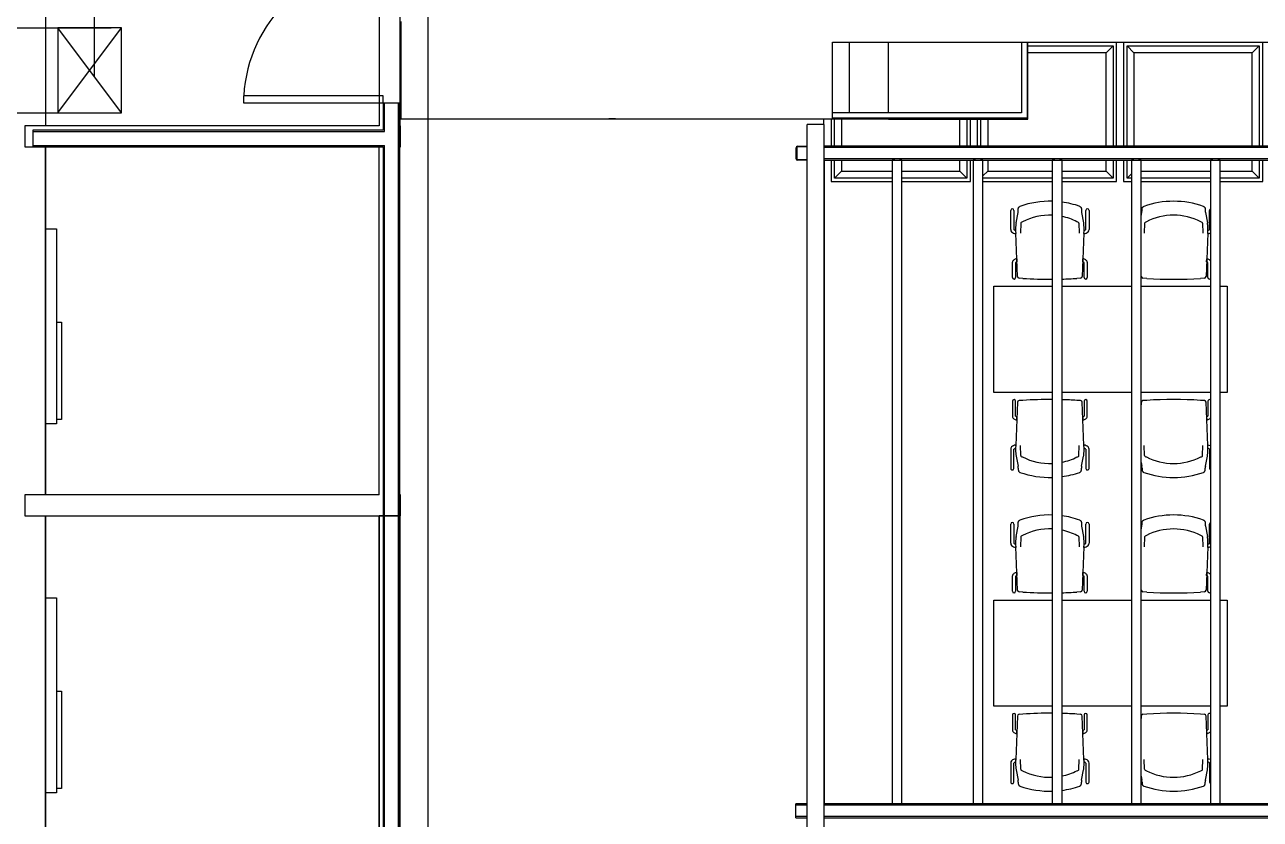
# Model space of a CAD drawing. Header units: inches. Extents: x -3 to 209, y -384 to 20.
# Drawn here: x 159.54 to 168.42, y -259.62 to -253.91 of the extents above; entities that cross this region are included whole.
import ezdxf

# ---------------------------------------------------------------- set-up
doc = ezdxf.new("R2010")
doc.units = ezdxf.units.IN
doc.header["$MEASUREMENT"] = 0
for name, color, linetype, lineweight in [('A-DETL', 253, 'Continuous', 9), ('A-DOOR', 251, 'Continuous', 9), ('A-FLOR', 253, 'Continuous', 9), ('A-FLOR-HRAL', 253, 'Continuous', 9), ('I-FURN', 253, 'Continuous', 9), ('I-FURN-PNLS', 253, 'Continuous', 9), ('L-SITE', 253, 'Continuous', 9), ('S-BEAM', 253, 'Continuous', 13), ('S-COLS', 6, 'Continuous', 13), ('S-GRID', 253, 'Continuous', 9), ('S-STRS', 253, 'Continuous', 9)]:
    doc.layers.add(name, color=color, linetype=linetype, lineweight=lineweight)
for name, color, linetype in [('A-WALL', 253, 'Continuous'), ('NFF-FURN', 253, 'Continuous'), ('PROYECTADOS', 253, 'Continuous')]:
    doc.layers.add(name, color=color, linetype=linetype)

# ---------------------------------------------------------------- blocks, each defined once
blk = doc.blocks.new('ds')
at = {"linetype": 'ByBlock', "lineweight": -2}
for p, q in [((-0.0127, -0.0127), (0.0127, 0.0127)), ((-0.0127, 0.0127), (0.0127, -0.0127)), ((-0.0127, -0.0127), (-0.0127, 0.0127)), ((-0.0127, 0.0127), (0.0127, 0.0127)), ((0.0127, 0.0127), (0.0127, -0.0127)), ((0.0127, -0.0127), (-0.0127, -0.0127))]:
    blk.add_line(p, q, dxfattribs=at)
blk = doc.blocks.new('20170303 - Modelo Est RT 16 Arpro CENTRAL_rvt-1-Borde De Placa SobreCubierta')
at = {"layer": 'A-FLOR', "linetype": 'ByBlock', "lineweight": -2}
for p, q in [((2.4938, 16.8453), (2.4438, 16.8453)), ((3.9899, 16.8043), (3.9899, 16.8446)), ((-1.6003, 14.1445), (-1.6003, 16.6445)), ((-1.6003, 16.6445), (0.7935, 16.6445)), ((0.7935, 16.6445), (0.7935, 14.1445)), ((0.7936, 14.1454), (-1.6003, 14.1454)), ((-1.5002, 14.145), (-1.6003, 14.145)), ((0.7935, 14.145), (0.6978, 14.145)), ((-1.6003, 11.4947), (-1.6003, 13.9944)), ((-1.6003, 13.9944), (0.7935, 13.9944)), ((0.7935, 13.9944), (0.7935, 11.4947))]:
    blk.add_line(p, q, dxfattribs=at)
at = {"layer": 'A-WALL', "linetype": 'ByBlock', "lineweight": -2}
for p, q in [((0.7958, 18.1239), (0.7958, 16.7946)), ((0.9458, 16.7946), (0.9458, 18.1239)), ((0.6978, 16.7946), (-1.5002, 16.7946)), ((-1.5002, 16.6446), (0.6978, 16.6446)), ((0.6978, 14.145), (-1.5002, 14.145)), ((-1.5002, 14.145), (-1.5002, 14.1445)), ((0.6978, 14.1445), (0.6978, 14.145)), ((-1.5002, 13.995), (0.6978, 13.995)), ((0.7958, 13.9941), (0.7958, 11.4945)), ((0.9458, 13.9941), (0.7958, 13.9941)), ((0.9458, 11.4945), (0.9458, 13.9941))]:
    blk.add_line(p, q, dxfattribs=at)
at = {"layer": 'S-BEAM', "linetype": 'ByBlock', "lineweight": -2}
for p, q in [((23.1782, 16.6486), (3.9899, 16.6486)), ((23.1782, 16.6397), (3.9899, 16.6397)), ((23.1782, 16.5575), (3.9899, 16.5575)), ((3.9899, 16.5486), (23.1782, 16.5486)), ((3.9939, 11.9195), (3.9939, 16.5503)), ((4.4798, 16.5479), (4.4798, 11.9195)), ((4.4976, 16.5488), (4.532, 16.5488)), ((4.5498, 11.9195), (4.5498, 16.5479)), ((5.0614, 16.5479), (5.0614, 11.9195)), ((5.0792, 16.5488), (5.1136, 16.5488)), ((5.1314, 11.9195), (5.1314, 16.5479)), ((5.6294, 16.5479), (5.6294, 11.9195)), ((5.6472, 16.5488), (5.6816, 16.5488)), ((5.6994, 11.9195), (5.6994, 16.5479)), ((6.1973, 16.5479), (6.1973, 11.9195)), ((6.2151, 16.5488), (6.2495, 16.5488)), ((6.2673, 11.9195), (6.2673, 16.5479)), ((6.7653, 16.5479), (6.7653, 11.9195)), ((6.7831, 16.5488), (6.8175, 16.5488)), ((6.8353, 11.9195), (6.8353, 16.5479)), ((3.8699, 11.926), (3.7883, 11.926)), ((3.7883, 11.9082), (3.7883, 11.926)), ((3.8699, 11.9171), (3.7883, 11.9171)), ((3.7883, 11.8438), (3.7883, 11.9082)), ((23.0817, 11.926), (3.9899, 11.926)), ((23.0817, 11.9171), (3.9899, 11.9171)), ((4.532, 11.9203), (4.4976, 11.9203)), ((5.1136, 11.9203), (5.0792, 11.9203)), ((5.6816, 11.9203), (5.6472, 11.9203)), ((6.2495, 11.9203), (6.2151, 11.9203)), ((6.8175, 11.9203), (6.7831, 11.9203)), ((3.7883, 11.826), (3.7883, 11.8438)), ((3.8699, 11.8349), (3.7883, 11.8349)), ((3.7883, 11.826), (3.8699, 11.826)), ((23.0817, 11.8349), (3.9899, 11.8349)), ((3.9899, 11.826), (23.0817, 11.826))]:
    blk.add_line(p, q, dxfattribs=at)
for centre, start_param, end_param in [((3.9761, 16.5503), 0.523599, 0.674446), ((4.4976, 16.5479), 1.570796, 3.141593), ((4.532, 16.5479), 0, 1.570796), ((5.0792, 16.5479), 1.570796, 3.141593), ((5.1136, 16.5479), 0, 1.570796), ((5.6472, 16.5479), 1.570796, 3.141593), ((5.6816, 16.5479), 0, 1.570796), ((6.2151, 16.5479), 1.570796, 3.141593), ((6.2495, 16.5479), 0, 1.570796), ((6.7831, 16.5479), 1.570796, 3.141593), ((6.8175, 16.5479), 0, 1.570796), ((4.4976, 11.9195), 1.570796, 2.356194), ((4.532, 11.9195), 0.785398, 1.570796), ((5.0792, 11.9195), 1.570796, 2.356194), ((5.1136, 11.9195), 0.785398, 1.570796), ((5.6472, 11.9195), 1.570796, 2.356194), ((5.6816, 11.9195), 0.785398, 1.570796), ((6.2151, 11.9195), 1.570796, 2.356194), ((6.2495, 11.9195), 0.785398, 1.570796), ((6.7831, 11.9195), 1.570796, 2.356194), ((6.8175, 11.9195), 0.785398, 1.570796)]:
    blk.add_ellipse(centre, major_axis=(0.0178, 0), ratio=0.049795, start_param=start_param, end_param=end_param, dxfattribs=at)
at = {"layer": 'S-COLS', "linetype": 'ByBlock', "lineweight": -2}
for p, q in [((-1.5002, 16.7946), (-1.7502, 16.7946)), ((-1.7502, 16.7946), (-1.7502, 16.6446)), ((0.7958, 16.7946), (0.6978, 16.7946)), ((0.9478, 16.7946), (0.9458, 16.7946)), ((0.9478, 16.6446), (0.9478, 16.7946)), ((-1.7502, 16.6446), (-1.5002, 16.6446)), ((0.6978, 16.6446), (0.7958, 16.6446)), ((0.9458, 16.6446), (0.9478, 16.6446)), ((3.7899, 16.5586), (3.7899, 16.6386)), ((3.7949, 16.6386), (3.7949, 16.5586)), ((3.7999, 16.6486), (3.8699, 16.6486)), ((3.8699, 16.6436), (3.7999, 16.6436)), ((3.7999, 16.5536), (3.8699, 16.5536)), ((3.8699, 16.5486), (3.7999, 16.5486)), ((-1.5002, 14.1445), (-1.7502, 14.1445)), ((-1.7502, 14.1445), (-1.7502, 13.9945)), ((0.7958, 14.1445), (0.6978, 14.1445)), ((0.9478, 14.1445), (0.9458, 14.1445)), ((0.9478, 13.9945), (0.9478, 14.1445)), ((-1.7502, 13.9945), (-1.5002, 13.9945)), ((-1.5002, 13.9945), (-1.5002, 13.995)), ((0.6978, 13.995), (0.6978, 13.9945)), ((0.6978, 13.9945), (0.9478, 13.9945))]:
    blk.add_line(p, q, dxfattribs=at)
for centre, radius, start, end in [((3.7999, 16.6386), 0.01, 90, 180), ((3.7999, 16.6386), 0.005, 90, 180), ((3.7999, 16.5586), 0.01, 180, 270), ((3.7999, 16.5586), 0.005, 180, 270)]:
    blk.add_arc(centre, radius, start, end, dxfattribs=at)
blk = doc.blocks.new('Haworth_Planes-Collaborative_Table-Rectangular - 30_ x 66_-V92-Borde De Placa SobreCubierta')
at = {"layer": 'I-FURN-PNLS', "linetype": 'ByBlock', "lineweight": -2}
for p, q in [((-0.8382, 0.381), (-0.788, 0.381)), ((-0.8382, -0.381), (-0.8382, 0.381)), ((-0.7184, 0.381), (-0.22, 0.381)), ((-0.1504, 0.381), (0.348, 0.381)), ((0.4176, 0.381), (0.8382, 0.381)), ((0.8382, 0.381), (0.8382, -0.381)), ((-0.7882, -0.381), (-0.8382, -0.381)), ((-0.2202, -0.381), (-0.7182, -0.381)), ((0.3478, -0.381), (-0.1502, -0.381)), ((0.8382, -0.381), (0.4178, -0.381))]:
    blk.add_line(p, q, dxfattribs=at)
blk = doc.blocks.new('Haworth_Chair_Very-Perforated Side and Seminar - Arms-V93-Borde De Placa SobreCubierta')
at = {"layer": 'I-FURN', "linetype": 'ByBlock', "lineweight": -2}
for p, q in [((-0.2587, 0.1025), (-0.2587, 0.2394)), ((-0.2284, 0.2247), (-0.2422, 0.1511)), ((-0.2265, 0.2515), (-0.2268, 0.2388)), ((0.2268, 0.2388), (0.2265, 0.2515)), ((0.2337, 0.1963), (0.2284, 0.2247)), ((-0.2082, 0.1476), (-0.2107, 0.0762)), ((0.2082, 0.1476), (0.2107, 0.0762)), ((-0.2452, 0.0762), (-0.2453, 0.0787)), ((-0.2453, 0.0787), (-0.2452, 0.0762)), ((-0.2451, 0.0723), (-0.2452, 0.0762)), ((-0.2452, 0.0762), (-0.2329, -0.2351)), ((-0.2464, -0.2432), (-0.2464, -0.1353)), ((-0.237, -0.1307), (-0.2379, -0.1081)), ((-0.2211, -0.2472), (-0.1928, -0.2491)), ((0.1928, -0.2491), (0.2211, -0.2472)), ((0.2329, -0.2351), (0.2336, -0.2166))]:
    blk.add_line(p, q, dxfattribs=at)
for centre, radius, start, end in [((0, -0.3398), 0.6447, 70.56937, 109.43063), ((-0.27, 0.2394), 0.0113, 360, 60), ((-0.3182, 0.2416), 0.0914, 349.35773, 358.27689), ((0.0006, -0.225), 0.4297, 62.96676, 117.03324), ((0.3182, 0.2416), 0.0914, 181.72311, 190.64227), ((-0.2497, 0.1077), 0.0104, 210.1474, 239.8526), ((-0.2405, 0.1236), 0.0287, 239.8526, 259.45991), ((0.378, 0.1033), 0.6238, 178.60396, 182.26601), ((0.378, 0.1033), 0.6238, 180.73156, 182.26601), ((-0.1104, 0.1192), 0.1352, 170.25798, 180.28281), ((-0.0425, 0.1136), 0.2032, 169.35773, 171.93683), ((-0.2011, 0.1472), 0.0071, 123.43533, 176.56467), ((-0.1799, 0.115), 0.0456, 110.63116, 123.43533), ((0.1799, 0.115), 0.0456, 56.56467, 69.36884), ((0.2011, 0.1472), 0.0071, 3.43533, 56.56467), ((-0.2407, 0.1203), 0.0482, 240.44098, 264.7936), ((-0.2441, -0.137), 0.0247, 123.69338, 145.88753), ((-0.2256, -0.1648), 0.058, 102.30662, 123.69338), ((-0.2293, -0.1585), 0.0289, 105.59052, 126.40948), ((-0.2574, -0.2432), 0.011, 229.44856, 360), ((-0.2202, -0.2346), 0.0127, 182.26601, 265.92714), ((0, 2.8583), 3.1134, 266.44969, 273.55031), ((0.2202, -0.2346), 0.0127, 274.07286, 357.73399)]:
    blk.add_arc(centre, radius, start, end, dxfattribs=at)
for points in [[(-0.2145, 0.2681), (-0.2159, 0.2676), (-0.2185, 0.2662), (-0.2219, 0.2632), (-0.2245, 0.2596), (-0.2255, 0.2569), (-0.2259, 0.2554)], [(0.2259, 0.2554), (0.2255, 0.2569), (0.2245, 0.2596), (0.2219, 0.2632), (0.2185, 0.2662), (0.2159, 0.2676), (0.2145, 0.2681)], [(-0.2259, 0.2554), (-0.2261, 0.2548), (-0.2263, 0.2534), (-0.2264, 0.2521), (-0.2265, 0.2515)], [(0.2265, 0.2515), (0.2264, 0.2521), (0.2263, 0.2534), (0.2261, 0.2548), (0.2259, 0.2554)]]:
    blk.add_open_spline(points, degree=3, dxfattribs=at)
blk = doc.blocks.new('Haworth_Chair_Very-Perforated Side and Seminar - Arms-V94-Borde De Placa SobreCubierta')
at = {"layer": 'I-FURN', "linetype": 'ByBlock', "lineweight": -2}
for p, q in [((-0.2813, 0.2394), (-0.2813, 0.1024)), ((-0.2587, 0.1025), (-0.2587, 0.2394)), ((-0.2284, 0.2247), (-0.2422, 0.1511)), ((-0.2265, 0.2515), (-0.2268, 0.2388)), ((0.2268, 0.2388), (0.2265, 0.2515)), ((0.2422, 0.1511), (0.2284, 0.2247)), ((0.2587, 0.2394), (0.2587, 0.1025)), ((0.2813, 0.1024), (0.2813, 0.2394)), ((-0.2082, 0.1476), (-0.2107, 0.0762)), ((0.2082, 0.1476), (0.2107, 0.0762)), ((-0.2452, 0.0762), (-0.2453, 0.0787)), ((-0.2453, 0.0787), (-0.2452, 0.0762)), ((-0.2451, 0.0723), (-0.2452, 0.0762)), ((-0.2452, 0.0762), (-0.2329, -0.2351)), ((0.2329, -0.2351), (0.2452, 0.0762)), ((0.2452, 0.0762), (0.2451, 0.0723)), ((0.2453, 0.0787), (0.2452, 0.0762)), ((0.2452, 0.0762), (0.2453, 0.0787)), ((-0.2684, -0.1329), (-0.2684, -0.2432)), ((-0.2464, -0.2432), (-0.2464, -0.1353)), ((-0.237, -0.1307), (-0.2379, -0.1081)), ((0.2379, -0.1081), (0.237, -0.1307)), ((0.2464, -0.1353), (0.2464, -0.2432)), ((0.2684, -0.2432), (0.2684, -0.1329)), ((-0.2211, -0.2472), (-0.1928, -0.2491)), ((0.1928, -0.2491), (0.2211, -0.2472))]:
    blk.add_line(p, q, dxfattribs=at)
for centre, radius, start, end in [((0, -0.3398), 0.6447, 97.80448, 109.43063), ((0, -0.3398), 0.6447, 70.56937, 91.54704), ((-0.27, 0.2394), 0.0113, 360, 180), ((-0.3182, 0.2416), 0.0914, 349.35773, 358.27689), ((0.0006, -0.225), 0.4297, 101.862, 117.03324), ((0.0006, -0.225), 0.4297, 62.96676, 92.41279), ((0.3182, 0.2416), 0.0914, 181.72311, 190.64227), ((0.27, 0.2394), 0.0113, 360, 180), ((-0.258, 0.1024), 0.0233, 180, 226), ((-0.2497, 0.1077), 0.0104, 210.1474, 239.8526), ((-0.2405, 0.1236), 0.0287, 239.8526, 259.45991), ((0.378, 0.1033), 0.6238, 178.60396, 182.26601), ((0.378, 0.1033), 0.6238, 180.73156, 182.26601), ((-0.1104, 0.1192), 0.1352, 170.25798, 180.28281), ((-0.0425, 0.1136), 0.2032, 169.35773, 171.93683), ((-0.2011, 0.1472), 0.0071, 123.43533, 176.56467), ((-0.1799, 0.115), 0.0456, 110.63116, 123.43533), ((0.1799, 0.115), 0.0456, 56.56467, 69.36884), ((0.2011, 0.1472), 0.0071, 3.43533, 56.56467), ((0.0425, 0.1136), 0.2032, 8.06317, 10.64227), ((0.1104, 0.1192), 0.1352, 359.71719, 9.74202), ((-0.378, 0.1033), 0.6238, 357.73399, 1.39604), ((-0.378, 0.1033), 0.6238, 357.73399, 359.26844), ((0.2405, 0.1236), 0.0287, 280.54009, 300.1474), ((0.2497, 0.1077), 0.0104, 300.1474, 329.8526), ((0.258, 0.1024), 0.0233, 314, 360), ((-0.2407, 0.1203), 0.0482, 226, 264.7936), ((0.2407, 0.1203), 0.0482, 275.2064, 314), ((-0.2441, -0.137), 0.0247, 123.69338, 170.30662), ((-0.2256, -0.1648), 0.058, 102.30662, 123.69338), ((-0.2293, -0.1585), 0.0289, 105.59052, 126.40948), ((0.2293, -0.1585), 0.0289, 53.59052, 74.40948), ((0.2256, -0.1648), 0.058, 56.30662, 77.69338), ((0.2441, -0.137), 0.0247, 9.69338, 56.30662), ((-0.2574, -0.2432), 0.011, 180, 360), ((-0.2202, -0.2346), 0.0127, 182.26601, 265.92714), ((0, 2.8583), 3.1134, 266.44969, 268.3942), ((0, 2.8583), 3.1134, 269.67709, 273.55031), ((0.2202, -0.2346), 0.0127, 274.07286, 357.73399), ((0.2574, -0.2432), 0.011, 180, 360)]:
    blk.add_arc(centre, radius, start, end, dxfattribs=at)
for points in [[(-0.2145, 0.2681), (-0.2159, 0.2676), (-0.2185, 0.2662), (-0.2219, 0.2632), (-0.2245, 0.2596), (-0.2255, 0.2569), (-0.2259, 0.2554)], [(0.2259, 0.2554), (0.2255, 0.2569), (0.2245, 0.2596), (0.2219, 0.2632), (0.2185, 0.2662), (0.2159, 0.2676), (0.2145, 0.2681)], [(-0.2259, 0.2554), (-0.2261, 0.2548), (-0.2263, 0.2534), (-0.2264, 0.2521), (-0.2265, 0.2515)], [(0.2265, 0.2515), (0.2264, 0.2521), (0.2263, 0.2534), (0.2261, 0.2548), (0.2259, 0.2554)]]:
    blk.add_open_spline(points, degree=3, dxfattribs=at)
blk = doc.blocks.new('Haworth_Chair_Very-Perforated Side and Seminar - Arms-V95-Borde De Placa SobreCubierta')
at = {"layer": 'I-FURN', "linetype": 'ByBlock', "lineweight": -2}
for p, q in [((-0.2464, 0.2432), (-0.2464, 0.1353)), ((-0.2452, -0.0762), (-0.2329, 0.2351)), ((-0.2211, 0.2472), (-0.1928, 0.2491)), ((0.1928, 0.2491), (0.2211, 0.2472)), ((0.2329, 0.2351), (0.2336, 0.2166)), ((-0.237, 0.1307), (-0.2379, 0.1081)), ((-0.2452, -0.0762), (-0.2453, -0.0787)), ((-0.2453, -0.0787), (-0.2452, -0.0762)), ((-0.2451, -0.0723), (-0.2452, -0.0762)), ((-0.2082, -0.1476), (-0.2107, -0.0762)), ((0.2082, -0.1476), (0.2107, -0.0762)), ((-0.2587, -0.1025), (-0.2587, -0.2394)), ((-0.2284, -0.2247), (-0.2422, -0.1511)), ((-0.2265, -0.2515), (-0.2268, -0.2388)), ((0.2268, -0.2388), (0.2265, -0.2515)), ((0.2336, -0.1966), (0.2284, -0.2247))]:
    blk.add_line(p, q, dxfattribs=at)
for centre, radius, start, end in [((-0.2574, 0.2432), 0.011, 0, 120), ((-0.2202, 0.2346), 0.0127, 94.07286, 177.73399), ((0, -2.8583), 3.1134, 86.44969, 93.55031), ((0.2202, 0.2346), 0.0127, 2.26601, 85.92714), ((-0.2441, 0.137), 0.0247, 214.60892, 236.30662), ((-0.2256, 0.1648), 0.058, 236.30662, 257.69338), ((-0.2293, 0.1585), 0.0289, 233.59052, 254.40948), ((-0.2407, -0.1203), 0.0482, 95.2064, 119.45103), ((0.378, -0.1033), 0.6238, 177.73399, 179.26844), ((0.378, -0.1033), 0.6238, 177.73399, 181.39604), ((-0.2497, -0.1077), 0.0104, 120.1474, 149.8526), ((-0.2405, -0.1236), 0.0287, 100.54009, 120.1474), ((-0.1104, -0.1192), 0.1352, 179.71719, 189.74202), ((-0.0425, -0.1136), 0.2032, 188.06317, 190.64227), ((-0.2011, -0.1472), 0.0071, 183.43533, 236.56467), ((-0.1799, -0.115), 0.0456, 236.56467, 249.36884), ((0.0006, 0.225), 0.4297, 242.96676, 297.03324), ((0.1799, -0.115), 0.0456, 290.63116, 303.43533), ((0.2011, -0.1472), 0.0071, 303.43533, 356.56467), ((-0.27, -0.2394), 0.0113, 300.04972, 0), ((-0.3182, -0.2416), 0.0914, 1.72311, 10.64227), ((0.3182, -0.2416), 0.0914, 169.35773, 178.27689), ((0, 0.3398), 0.6447, 250.56937, 289.43063)]:
    blk.add_arc(centre, radius, start, end, dxfattribs=at)
for points in [[(-0.2259, -0.2554), (-0.2261, -0.2548), (-0.2263, -0.2534), (-0.2264, -0.2521), (-0.2265, -0.2515)], [(-0.2145, -0.2681), (-0.2159, -0.2676), (-0.2185, -0.2662), (-0.2219, -0.2632), (-0.2245, -0.2596), (-0.2255, -0.2569), (-0.2259, -0.2554)], [(0.2259, -0.2554), (0.2255, -0.2569), (0.2245, -0.2596), (0.2219, -0.2632), (0.2185, -0.2662), (0.2159, -0.2676), (0.2145, -0.2681)], [(0.2265, -0.2515), (0.2264, -0.2521), (0.2263, -0.2534), (0.2261, -0.2548), (0.2259, -0.2554)]]:
    blk.add_open_spline(points, degree=3, dxfattribs=at)
blk = doc.blocks.new('Haworth_Chair_Very-Perforated Side and Seminar - Arms-V96-Borde De Placa SobreCubierta')
at = {"layer": 'I-FURN', "linetype": 'ByBlock', "lineweight": -2}
for p, q in [((-0.2684, 0.1329), (-0.2684, 0.2432)), ((-0.2464, 0.2432), (-0.2464, 0.1353)), ((-0.2452, -0.0762), (-0.2329, 0.2351)), ((-0.2211, 0.2472), (-0.1928, 0.2491)), ((0.1928, 0.2491), (0.2211, 0.2472)), ((0.2329, 0.2351), (0.2452, -0.0762)), ((0.2464, 0.1353), (0.2464, 0.2432)), ((0.2684, 0.2432), (0.2684, 0.1329)), ((-0.237, 0.1307), (-0.2379, 0.1081)), ((0.2379, 0.1081), (0.237, 0.1307)), ((-0.2452, -0.0762), (-0.2453, -0.0787)), ((-0.2453, -0.0787), (-0.2452, -0.0762)), ((-0.2451, -0.0723), (-0.2452, -0.0762)), ((-0.2082, -0.1476), (-0.2107, -0.0762)), ((0.2082, -0.1476), (0.2107, -0.0762)), ((0.2452, -0.0762), (0.2451, -0.0723)), ((0.2453, -0.0787), (0.2452, -0.0762)), ((0.2452, -0.0762), (0.2453, -0.0787)), ((-0.2813, -0.2394), (-0.2813, -0.1024)), ((-0.2587, -0.1025), (-0.2587, -0.2394)), ((-0.2284, -0.2247), (-0.2422, -0.1511)), ((0.2422, -0.1511), (0.2284, -0.2247)), ((0.2587, -0.2394), (0.2587, -0.1025)), ((0.2813, -0.1024), (0.2813, -0.2394)), ((-0.2265, -0.2515), (-0.2268, -0.2388)), ((0.2268, -0.2388), (0.2265, -0.2515))]:
    blk.add_line(p, q, dxfattribs=at)
for centre, radius, start, end in [((-0.2574, 0.2432), 0.011, 0, 180), ((-0.2202, 0.2346), 0.0127, 94.07286, 177.73399), ((0, -2.8583), 3.1134, 91.60887, 93.55031), ((0, -2.8583), 3.1134, 86.44969, 90.31983), ((0.2202, 0.2346), 0.0127, 2.26601, 85.92714), ((0.2574, 0.2432), 0.011, 0, 180), ((-0.2441, 0.137), 0.0247, 189.69338, 236.30662), ((-0.2256, 0.1648), 0.058, 236.30662, 257.69338), ((-0.2293, 0.1585), 0.0289, 233.59052, 254.40948), ((0.2293, 0.1585), 0.0289, 285.59052, 306.40948), ((0.2256, 0.1648), 0.058, 282.30662, 303.69338), ((0.2441, 0.137), 0.0247, 303.69338, 350.30662), ((-0.258, -0.1024), 0.0233, 134, 180), ((-0.2407, -0.1203), 0.0482, 95.2064, 134), ((0.378, -0.1033), 0.6238, 177.73399, 179.26844), ((0.378, -0.1033), 0.6238, 177.73399, 181.39604), ((0.2407, -0.1203), 0.0482, 46, 84.7936), ((-0.378, -0.1033), 0.6238, 0.73156, 2.26601), ((-0.378, -0.1033), 0.6238, 358.60396, 2.26601), ((0.258, -0.1024), 0.0233, 0, 46), ((-0.2497, -0.1077), 0.0104, 120.1474, 149.8526), ((-0.2405, -0.1236), 0.0287, 100.54009, 120.1474), ((-0.1104, -0.1192), 0.1352, 179.71719, 189.74202), ((-0.0425, -0.1136), 0.2032, 188.06317, 190.64227), ((-0.2011, -0.1472), 0.0071, 183.43533, 236.56467), ((-0.1799, -0.115), 0.0456, 236.56467, 249.36884), ((0.0006, 0.225), 0.4297, 242.96676, 258.13079), ((0.0006, 0.225), 0.4297, 267.59399, 297.03324), ((0.1799, -0.115), 0.0456, 290.63116, 303.43533), ((0.2011, -0.1472), 0.0071, 303.43533, 356.56467), ((0.0425, -0.1136), 0.2032, 349.35773, 351.93683), ((0.1104, -0.1192), 0.1352, 350.25798, 0.28281), ((0.2405, -0.1236), 0.0287, 59.8526, 79.45991), ((0.2497, -0.1077), 0.0104, 30.1474, 59.8526), ((-0.27, -0.2394), 0.0113, 180, 0), ((-0.3182, -0.2416), 0.0914, 1.72311, 10.64227), ((0.3182, -0.2416), 0.0914, 169.35773, 178.27689), ((0.27, -0.2394), 0.0113, 180, 0), ((0, 0.3398), 0.6447, 250.56937, 262.19312), ((0, 0.3398), 0.6447, 268.4552, 289.43063)]:
    blk.add_arc(centre, radius, start, end, dxfattribs=at)
for points in [[(-0.2259, -0.2554), (-0.2261, -0.2548), (-0.2263, -0.2534), (-0.2264, -0.2521), (-0.2265, -0.2515)], [(-0.2145, -0.2681), (-0.2159, -0.2676), (-0.2185, -0.2662), (-0.2219, -0.2632), (-0.2245, -0.2596), (-0.2255, -0.2569), (-0.2259, -0.2554)], [(0.2259, -0.2554), (0.2255, -0.2569), (0.2245, -0.2596), (0.2219, -0.2632), (0.2185, -0.2662), (0.2159, -0.2676), (0.2145, -0.2681)], [(0.2265, -0.2515), (0.2264, -0.2521), (0.2263, -0.2534), (0.2261, -0.2548), (0.2259, -0.2554)]]:
    blk.add_open_spline(points, degree=3, dxfattribs=at)
blk = doc.blocks.new('Haworth_Planes-Collaborative_Table-Rectangular - 30_ x 66_-V112-Borde De Placa SobreCubierta')
at = {"layer": 'I-FURN-PNLS', "linetype": 'ByBlock', "lineweight": -2}
for p, q in [((-0.8382, 0.381), (-0.7882, 0.381)), ((-0.8382, -0.381), (-0.8382, 0.381)), ((-0.7182, 0.381), (-0.2202, 0.381)), ((-0.1502, 0.381), (0.3478, 0.381)), ((0.4178, 0.381), (0.8382, 0.381)), ((0.8382, 0.381), (0.8382, -0.381)), ((-0.7882, -0.381), (-0.8382, -0.381)), ((-0.2202, -0.381), (-0.7182, -0.381)), ((0.3478, -0.381), (-0.1502, -0.381)), ((0.8382, -0.381), (0.4178, -0.381))]:
    blk.add_line(p, q, dxfattribs=at)
blk = doc.blocks.new('Haworth_Chair_Very-Perforated Side and Seminar - Arms-V113-Borde De Placa SobreCubierta')
at = {"layer": 'I-FURN', "linetype": 'ByBlock', "lineweight": -2}
for p, q in [((-0.2587, 0.1025), (-0.2587, 0.2394)), ((-0.2284, 0.2247), (-0.2422, 0.1511)), ((-0.2265, 0.2515), (-0.2268, 0.2388)), ((0.2268, 0.2388), (0.2265, 0.2515)), ((0.2336, 0.1966), (0.2284, 0.2247)), ((-0.2082, 0.1476), (-0.2107, 0.0762)), ((0.2082, 0.1476), (0.2107, 0.0762)), ((-0.2452, 0.0762), (-0.2453, 0.0787)), ((-0.2453, 0.0787), (-0.2452, 0.0762)), ((-0.2451, 0.0723), (-0.2452, 0.0762)), ((-0.2452, 0.0762), (-0.2329, -0.2351)), ((-0.2464, -0.2432), (-0.2464, -0.1353)), ((-0.237, -0.1307), (-0.2379, -0.1081)), ((-0.2211, -0.2472), (-0.1928, -0.2491)), ((0.1928, -0.2491), (0.2211, -0.2472)), ((0.2329, -0.2351), (0.2336, -0.2166))]:
    blk.add_line(p, q, dxfattribs=at)
for centre, radius, start, end in [((0, -0.3398), 0.6447, 70.56937, 109.43063), ((-0.27, 0.2394), 0.0113, 360, 59.95028), ((-0.3182, 0.2416), 0.0914, 349.35773, 358.27689), ((0.0006, -0.225), 0.4297, 62.96676, 117.03324), ((0.3182, 0.2416), 0.0914, 181.72311, 190.64227), ((-0.2497, 0.1077), 0.0104, 210.1474, 239.8526), ((-0.2405, 0.1236), 0.0287, 239.8526, 259.45991), ((0.378, 0.1033), 0.6238, 178.60396, 182.26601), ((0.378, 0.1033), 0.6238, 180.73156, 182.26601), ((-0.1104, 0.1192), 0.1352, 170.25798, 180.28281), ((-0.0425, 0.1136), 0.2032, 169.35773, 171.93683), ((-0.2011, 0.1472), 0.0071, 123.43533, 176.56467), ((-0.1799, 0.115), 0.0456, 110.63116, 123.43533), ((0.1799, 0.115), 0.0456, 56.56467, 69.36884), ((0.2011, 0.1472), 0.0071, 3.43533, 56.56467), ((-0.2407, 0.1203), 0.0482, 240.54897, 264.7936), ((-0.2441, -0.137), 0.0247, 123.69338, 145.39108), ((-0.2256, -0.1648), 0.058, 102.30662, 123.69338), ((-0.2293, -0.1585), 0.0289, 105.59052, 126.40948), ((-0.2574, -0.2432), 0.011, 240, 360), ((-0.2202, -0.2346), 0.0127, 182.26601, 265.92714), ((0, 2.8583), 3.1134, 266.44969, 273.55031), ((0.2202, -0.2346), 0.0127, 274.07286, 357.73399)]:
    blk.add_arc(centre, radius, start, end, dxfattribs=at)
for points in [[(-0.2145, 0.2681), (-0.2159, 0.2676), (-0.2185, 0.2662), (-0.2219, 0.2632), (-0.2245, 0.2596), (-0.2255, 0.2569), (-0.2259, 0.2554)], [(0.2259, 0.2554), (0.2255, 0.2569), (0.2245, 0.2596), (0.2219, 0.2632), (0.2185, 0.2662), (0.2159, 0.2676), (0.2145, 0.2681)], [(-0.2259, 0.2554), (-0.2261, 0.2548), (-0.2263, 0.2534), (-0.2264, 0.2521), (-0.2265, 0.2515)], [(0.2265, 0.2515), (0.2264, 0.2521), (0.2263, 0.2534), (0.2261, 0.2548), (0.2259, 0.2554)]]:
    blk.add_open_spline(points, degree=3, dxfattribs=at)
blk = doc.blocks.new('Haworth_Chair_Very-Perforated Side and Seminar - Arms-V114-Borde De Placa SobreCubierta')
at = {"layer": 'I-FURN', "linetype": 'ByBlock', "lineweight": -2}
for p, q in [((-0.2813, 0.2394), (-0.2813, 0.1024)), ((-0.2587, 0.1025), (-0.2587, 0.2394)), ((-0.2284, 0.2247), (-0.2422, 0.1511)), ((-0.2265, 0.2515), (-0.2268, 0.2388)), ((0.2268, 0.2388), (0.2265, 0.2515)), ((0.2422, 0.1511), (0.2284, 0.2247)), ((0.2587, 0.2394), (0.2587, 0.1025)), ((0.2813, 0.1024), (0.2813, 0.2394)), ((-0.2082, 0.1476), (-0.2107, 0.0762)), ((0.2082, 0.1476), (0.2107, 0.0762)), ((-0.2452, 0.0762), (-0.2453, 0.0787)), ((-0.2453, 0.0787), (-0.2452, 0.0762)), ((-0.2451, 0.0723), (-0.2452, 0.0762)), ((-0.2452, 0.0762), (-0.2329, -0.2351)), ((0.2329, -0.2351), (0.2452, 0.0762)), ((0.2452, 0.0762), (0.2451, 0.0723)), ((0.2453, 0.0787), (0.2452, 0.0762)), ((0.2452, 0.0762), (0.2453, 0.0787)), ((-0.2684, -0.1329), (-0.2684, -0.2432)), ((-0.2464, -0.2432), (-0.2464, -0.1353)), ((-0.237, -0.1307), (-0.2379, -0.1081)), ((0.2379, -0.1081), (0.237, -0.1307)), ((0.2464, -0.1353), (0.2464, -0.2432)), ((0.2684, -0.2432), (0.2684, -0.1329)), ((-0.2211, -0.2472), (-0.1928, -0.2491)), ((0.1928, -0.2491), (0.2211, -0.2472))]:
    blk.add_line(p, q, dxfattribs=at)
for centre, radius, start, end in [((0, -0.3398), 0.6447, 97.80688, 109.43063), ((0, -0.3398), 0.6447, 70.56937, 91.5448), ((-0.27, 0.2394), 0.0113, 360, 180), ((-0.3182, 0.2416), 0.0914, 349.35773, 358.27689), ((0.0006, -0.225), 0.4297, 101.86921, 117.03324), ((0.0006, -0.225), 0.4297, 62.96676, 92.40601), ((0.3182, 0.2416), 0.0914, 181.72311, 190.64227), ((0.27, 0.2394), 0.0113, 360, 180), ((-0.258, 0.1024), 0.0233, 180, 226), ((-0.2497, 0.1077), 0.0104, 210.1474, 239.8526), ((-0.2405, 0.1236), 0.0287, 239.8526, 259.45991), ((0.378, 0.1033), 0.6238, 178.60396, 182.26601), ((0.378, 0.1033), 0.6238, 180.73156, 182.26601), ((-0.1104, 0.1192), 0.1352, 170.25798, 180.28281), ((-0.0425, 0.1136), 0.2032, 169.35773, 171.93683), ((-0.2011, 0.1472), 0.0071, 123.43533, 176.56467), ((-0.1799, 0.115), 0.0456, 110.63116, 123.43533), ((0.1799, 0.115), 0.0456, 56.56467, 69.36884), ((0.2011, 0.1472), 0.0071, 3.43533, 56.56467), ((0.0425, 0.1136), 0.2032, 8.06317, 10.64227), ((0.1104, 0.1192), 0.1352, 359.71719, 9.74202), ((-0.378, 0.1033), 0.6238, 357.73399, 1.39604), ((-0.378, 0.1033), 0.6238, 357.73399, 359.26844), ((0.2405, 0.1236), 0.0287, 280.54009, 300.1474), ((0.2497, 0.1077), 0.0104, 300.1474, 329.8526), ((0.258, 0.1024), 0.0233, 314, 360), ((-0.2407, 0.1203), 0.0482, 226, 264.7936), ((0.2407, 0.1203), 0.0482, 275.2064, 314), ((-0.2441, -0.137), 0.0247, 123.69338, 170.30662), ((-0.2256, -0.1648), 0.058, 102.30662, 123.69338), ((-0.2293, -0.1585), 0.0289, 105.59052, 126.40948), ((0.2293, -0.1585), 0.0289, 53.59052, 74.40948), ((0.2256, -0.1648), 0.058, 56.30662, 77.69338), ((0.2441, -0.137), 0.0247, 9.69338, 56.30662), ((-0.2574, -0.2432), 0.011, 180, 360), ((-0.2202, -0.2346), 0.0127, 182.26601, 265.92714), ((0, 2.8583), 3.1134, 266.44969, 268.39113), ((0, 2.8583), 3.1134, 269.68017, 273.55031), ((0.2202, -0.2346), 0.0127, 274.07286, 357.73399), ((0.2574, -0.2432), 0.011, 180, 360)]:
    blk.add_arc(centre, radius, start, end, dxfattribs=at)
for points in [[(-0.2145, 0.2681), (-0.2159, 0.2676), (-0.2185, 0.2662), (-0.2219, 0.2632), (-0.2245, 0.2596), (-0.2255, 0.2569), (-0.2259, 0.2554)], [(0.2259, 0.2554), (0.2255, 0.2569), (0.2245, 0.2596), (0.2219, 0.2632), (0.2185, 0.2662), (0.2159, 0.2676), (0.2145, 0.2681)], [(-0.2259, 0.2554), (-0.2261, 0.2548), (-0.2263, 0.2534), (-0.2264, 0.2521), (-0.2265, 0.2515)], [(0.2265, 0.2515), (0.2264, 0.2521), (0.2263, 0.2534), (0.2261, 0.2548), (0.2259, 0.2554)]]:
    blk.add_open_spline(points, degree=3, dxfattribs=at)
blk = doc.blocks.new('Drewza039s_Parametric_Planter_5378 - Drewza039s_Parametric_Planter_5378-V170-Borde De Placa SobreCubierta')
at = {"layer": 'L-SITE', "linetype": 'ByBlock', "lineweight": -2}
for p, q in [((-0.485, -0.0683), (-0.485, -0.2643)), ((-0.485, -0.0683), (-0.485, -0.2643)), ((-0.46, -0.2643), (-0.46, -0.0683)), ((-0.41, -0.0683), (-0.41, -0.2643)), ((0.44, -0.2643), (0.44, -0.0683)), ((0.49, -0.0683), (0.49, -0.2643)), ((0.515, -0.2643), (0.515, -0.0683)), ((0.515, -0.2643), (0.515, -0.0683)), ((-0.485, -0.3643), (-0.485, -0.5175)), ((-0.485, -0.3643), (-0.485, -0.5175)), ((-0.46, -0.4925), (-0.46, -0.3643)), ((-0.41, -0.4425), (-0.46, -0.4925)), ((-0.41, -0.3643), (-0.41, -0.4425)), ((-0.41, -0.4425), (-0.0464, -0.4425)), ((0.0236, -0.4425), (0.44, -0.4425)), ((0.44, -0.4425), (0.44, -0.3643)), ((0.44, -0.4425), (0.49, -0.4925)), ((0.49, -0.3643), (0.49, -0.4925)), ((0.515, -0.5175), (0.515, -0.3643)), ((0.515, -0.5175), (0.515, -0.3643)), ((-0.485, -0.5175), (-0.0464, -0.5175)), ((-0.485, -0.5175), (-0.0464, -0.5175)), ((-0.0464, -0.4925), (-0.46, -0.4925)), ((0.49, -0.4925), (0.0236, -0.4925)), ((0.0236, -0.5175), (0.515, -0.5175)), ((0.0236, -0.5175), (0.515, -0.5175))]:
    blk.add_line(p, q, dxfattribs=at)
blk = doc.blocks.new('Drewza039s_Parametric_Planter_5378 - Drewza039s_Parametric_Planter_5378-V171-Borde De Placa SobreCubierta')
at = {"layer": 'L-SITE', "linetype": 'ByBlock', "lineweight": -2}
for p, q in [((-0.1224, 0.4575), (0.49, 0.4575)), ((0.49, 0.4575), (0.44, 0.4075)), ((0.49, 0.4575), (0.49, -0.2644)), ((0.515, -0.2644), (0.515, 0.4825)), ((0.515, -0.2644), (0.515, 0.4825)), ((0.44, 0.4075), (-0.1224, 0.4075)), ((0.44, -0.2644), (0.44, 0.4075)), ((-0.485, -0.0683), (-0.485, -0.2643)), ((-0.485, -0.0683), (-0.485, -0.2643)), ((-0.46, -0.2643), (-0.46, -0.0683)), ((-0.41, -0.0683), (-0.41, -0.2643)), ((-0.41, -0.4425), (-0.4448, -0.4773)), ((-0.41, -0.3643), (-0.41, -0.4425)), ((-0.41, -0.4425), (0.0532, -0.4425)), ((0.1232, -0.4425), (0.44, -0.4425)), ((0.44, -0.4425), (0.44, -0.3643)), ((0.44, -0.4425), (0.49, -0.4925)), ((0.49, -0.3643), (0.49, -0.4925)), ((0.515, -0.5175), (0.515, -0.3643)), ((0.515, -0.5175), (0.515, -0.3643)), ((0.0532, -0.4925), (-0.4448, -0.4925)), ((-0.4448, -0.5175), (0.0532, -0.5175)), ((-0.4448, -0.5175), (0.0532, -0.5175)), ((0.49, -0.4925), (0.1232, -0.4925)), ((0.1232, -0.5175), (0.515, -0.5175)), ((0.1232, -0.5175), (0.515, -0.5175))]:
    blk.add_line(p, q, dxfattribs=at)
blk = doc.blocks.new('Drewza039s_Parametric_Planter_5378 - Drewza039s_Parametric_Planter_5378-V172-Borde De Placa SobreCubierta')
at = {"layer": 'L-SITE', "linetype": 'ByBlock', "lineweight": -2}
for p, q in [((-0.485, 0.4825), (-0.485, -0.2644)), ((-0.485, 0.4825), (-0.485, -0.2644)), ((-0.46, -0.2644), (-0.46, 0.4575)), ((-0.46, 0.4575), (0.49, 0.4575)), ((-0.41, 0.4075), (-0.46, 0.4575)), ((0.49, 0.4575), (0.44, 0.4075)), ((0.49, 0.4575), (0.49, -0.2644)), ((0.515, -0.2644), (0.515, 0.4825)), ((0.515, -0.2644), (0.515, 0.4825)), ((-0.41, 0.4075), (-0.41, -0.2644)), ((0.44, 0.4075), (-0.41, 0.4075)), ((0.44, -0.2644), (0.44, 0.4075)), ((-0.485, -0.3643), (-0.485, -0.5175)), ((-0.485, -0.3643), (-0.485, -0.5175)), ((-0.46, -0.4925), (-0.46, -0.3643)), ((-0.3588, -0.4425), (0.1391, -0.4425)), ((0.2091, -0.4425), (0.44, -0.4425)), ((0.44, -0.4425), (0.44, -0.3643)), ((0.44, -0.4425), (0.49, -0.4925)), ((0.49, -0.3643), (0.49, -0.4925)), ((0.515, -0.5175), (0.515, -0.3643)), ((0.515, -0.5175), (0.515, -0.3643)), ((-0.485, -0.5175), (-0.4288, -0.5175)), ((-0.485, -0.5175), (-0.4288, -0.5175)), ((-0.4288, -0.4613), (-0.46, -0.4925)), ((-0.4288, -0.4925), (-0.46, -0.4925)), ((0.1391, -0.4925), (-0.3588, -0.4925)), ((-0.3588, -0.5175), (0.1391, -0.5175)), ((-0.3588, -0.5175), (0.1391, -0.5175)), ((0.49, -0.4925), (0.2091, -0.4925)), ((0.2091, -0.5175), (0.515, -0.5175)), ((0.2091, -0.5175), (0.515, -0.5175))]:
    blk.add_line(p, q, dxfattribs=at)
blk = doc.blocks.new('Side_opening_ElevatorLift_Door_with_Call_buttons_9478 - 12000 x 2290 Opening-2375025-Borde De Placa SobreCubierta')
at = {"layer": 'A-DOOR', "linetype": 'ByBlock', "lineweight": -2}
for p, q in [((-0.03, 0.19), (0.67, 0.19)), ((-0.03, 0.155), (-0.03, 0.19)), ((0.67, 0.19), (0.67, 0.155)), ((-0.7, 0.0757), (-0.7, 0.155)), ((-0.7, 0.155), (0.7, 0.155)), ((0.7, 0.155), (0.7, 0.0757))]:
    blk.add_line(p, q, dxfattribs=at)
blk = doc.blocks.new('Top Rail Type - Top Rail_Internal_-3250112-Borde De Placa SobreCubierta')
at = {"layer": 'A-FLOR-HRAL', "linetype": 'ByBlock', "lineweight": -2}
for p, q in [((1.4992, 18.2239), (1.4992, 18.8892)), ((5.4084, 17.3953), (5.4084, 16.89)), ((5.4484, 17.3953), (5.4484, 16.85)), ((4.7338, 16.89), (4.0503, 16.89)), ((5.4084, 16.89), (4.7338, 16.89)), ((4.7338, 16.85), (4.0503, 16.85)), ((5.4484, 16.85), (4.7338, 16.85))]:
    blk.add_line(p, q, dxfattribs=at)
blk = doc.blocks.new('Top Rail Type - Top Rail_Internal_-3250758-Borde De Placa SobreCubierta')
at = {"layer": 'A-FLOR-HRAL', "linetype": 'ByBlock', "lineweight": -2}
for p, q in [((0.9478, 16.8446), (0.9478, 16.8846)), ((0.9504, 16.8846), (0.9478, 16.8846)), ((2.4438, 16.8446), (0.9478, 16.8446))]:
    blk.add_line(p, q, dxfattribs=at)
blk = doc.blocks.new('M_Single-Flush - 1_0 x 2_00 P1A-3326470-Borde De Placa SobreCubierta')
at = {"layer": 'A-DOOR', "linetype": 'ByBlock', "lineweight": -2}
for p, q in [((0.449, -0.06), (0.449, -1.0604)), ((0.5, -0.06), (0.449, -0.06)), ((0.5, -0.06), (0.5, -1.0604)), ((0.5, -1.0604), (0.449, -1.0604))]:
    blk.add_line(p, q, dxfattribs=at)
blk.add_arc((0.5, -0.06), 1.0017, 180, 267.08159, dxfattribs=at)
blk = doc.blocks.new('CB TEC 23-03-2017')
at = {"layer": 'A-DETL', "linetype": 'ByBlock', "lineweight": -2}
for p, q in [((254.4543, 5584.1208), (254.4543, 5583.4208)), ((257.5543, 5583.4208), (257.5543, 5583.9708)), ((257.5543, 5583.9708), (277.4543, 5583.9708)), ((254.4543, 5583.4208), (257.5543, 5583.4208))]:
    blk.add_line(p, q, dxfattribs=at)
at = {"layer": 'A-WALL', "linetype": 'ByBlock', "lineweight": -2}
for p, q in [((251.9029, 5584.6994), (251.9029, 5583.37)), ((254.3275, 5583.5349), (254.3275, 5583.3404)), ((254.4475, 5583.5349), (254.3275, 5583.5349)), ((254.3375, 5583.3304), (254.3375, 5583.5349)), ((254.4375, 5575.2798), (254.4375, 5583.5349)), ((254.4475, 5575.2698), (254.4475, 5583.5349)), ((257.3738, 5575.7002), (257.3738, 5583.3797)), ((257.4938, 5583.3797), (257.3738, 5583.3797)), ((257.4938, 5583.3797), (257.4938, 5575.7002)), ((254.3275, 5583.3404), (251.8129, 5583.3404)), ((251.8129, 5583.3404), (251.8129, 5583.2204)), ((251.8129, 5583.3304), (254.3375, 5583.3304)), ((251.8129, 5583.2304), (254.3375, 5583.2304)), ((251.8129, 5583.2204), (254.3275, 5583.2204)), ((251.9029, 5583.22), (251.9029, 5580.7199)), ((254.3275, 5583.2204), (254.3275, 5575.3898)), ((254.3375, 5575.3798), (254.3375, 5583.2304)), ((251.9029, 5580.5702), (251.9029, 5578.07))]:
    blk.add_line(p, q, dxfattribs=at)
at = {"layer": 'S-GRID', "linetype": 'ByBlock', "lineweight": -2}
blk.add_line((254.6491, 5595.8216), (254.6491, 5538.6277), dxfattribs=at)
at = {"layer": 'S-STRS', "linetype": 'ByBlock', "lineweight": -2}
for p, q in [((257.6777, 5583.4654), (257.6777, 5583.9708)), ((257.6777, 5583.4654), (257.6777, 5583.9708)), ((257.9577, 5583.4654), (257.9577, 5583.9708)), ((257.9577, 5583.4654), (257.9577, 5583.9708)), ((258.9577, 5583.42), (258.9577, 5583.9708)), ((254.4498, 5583.42), (254.4517, 5583.42)), ((256.2777, 5583.42), (255.9977, 5583.42)), ((256.5577, 5583.42), (256.2777, 5583.42)), ((256.8377, 5583.42), (256.5577, 5583.42)), ((257.1177, 5583.42), (256.8377, 5583.42)), ((257.3977, 5583.42), (257.1177, 5583.42)), ((257.6777, 5583.42), (257.3977, 5583.42)), ((257.6777, 5583.42), (257.6777, 5583.4254)), ((257.6777, 5583.42), (257.6777, 5583.4254)), ((257.9577, 5583.42), (257.6777, 5583.42)), ((257.9577, 5583.42), (257.9577, 5583.4254)), ((257.9577, 5583.42), (257.9577, 5583.4254)), ((257.9577, 5583.42), (258.9577, 5583.42))]:
    blk.add_line(p, q, dxfattribs=at)
at = {"linetype": 'ByBlock', "lineweight": -2}
blk.add_blockref('20170303 - Modelo Est RT 16 Arpro CENTRAL_rvt-1-Borde De Placa SobreCubierta', (253.5039, 5566.5754), dxfattribs=at)
at = {"layer": 'A-DOOR', "linetype": 'ByBlock', "lineweight": -2}
for name, p, rotation in [('M_Single-Flush - 1_0 x 2_00 P1A-3326470-Borde De Placa SobreCubierta', (254.3875, 5584.0349), 269.9999999999999), ('Side_opening_ElevatorLift_Door_with_Call_buttons_9478 - 12000 x 2290 Opening-2375025-Borde De Placa SobreCubierta', (251.8279, 5581.9307), 270.0000000000002), ('Side_opening_ElevatorLift_Door_with_Call_buttons_9478 - 12000 x 2290 Opening-2375025-Borde De Placa SobreCubierta', (251.8279, 5579.2807), 270.0000000000002)]:
    blk.add_blockref(name, p, dxfattribs=dict(at, rotation=rotation))
at = {"layer": 'A-FLOR-HRAL', "linetype": 'ByBlock', "lineweight": -2}
for name in ['Top Rail Type - Top Rail_Internal_-3250112-Borde De Placa SobreCubierta', 'Top Rail Type - Top Rail_Internal_-3250758-Borde De Placa SobreCubierta']:
    blk.add_blockref(name, (253.5039, 5566.5754), dxfattribs=at)
at = {"layer": 'I-FURN', "linetype": 'ByBlock', "lineweight": -2, "rotation": 180}
for name, p in [('Haworth_Chair_Very-Perforated Side and Seminar - Arms-V96-Borde De Placa SobreCubierta', (259.1159, 5582.5243)), ('Haworth_Chair_Very-Perforated Side and Seminar - Arms-V95-Borde De Placa SobreCubierta', (260.0049, 5582.5243)), ('Haworth_Chair_Very-Perforated Side and Seminar - Arms-V114-Borde De Placa SobreCubierta', (259.1159, 5581.1502)), ('Haworth_Chair_Very-Perforated Side and Seminar - Arms-V113-Borde De Placa SobreCubierta', (260.0049, 5581.1502)), ('Haworth_Chair_Very-Perforated Side and Seminar - Arms-V96-Borde De Placa SobreCubierta', (259.1159, 5580.2711)), ('Haworth_Chair_Very-Perforated Side and Seminar - Arms-V95-Borde De Placa SobreCubierta', (260.0049, 5580.2711)), ('Haworth_Chair_Very-Perforated Side and Seminar - Arms-V94-Borde De Placa SobreCubierta', (259.1159, 5578.897)), ('Haworth_Chair_Very-Perforated Side and Seminar - Arms-V93-Borde De Placa SobreCubierta', (260.0049, 5578.897))]:
    blk.add_blockref(name, p, dxfattribs=at)
at = {"layer": 'I-FURN-PNLS', "linetype": 'ByBlock', "lineweight": -2, "rotation": 180}
for name, p in [('Haworth_Planes-Collaborative_Table-Rectangular - 30_ x 66_-V112-Borde De Placa SobreCubierta', (259.5511, 5581.8373)), ('Haworth_Planes-Collaborative_Table-Rectangular - 30_ x 66_-V92-Borde De Placa SobreCubierta', (259.5511, 5579.5841))]:
    blk.add_blockref(name, p, dxfattribs=at)
at = {"layer": 'L-SITE', "linetype": 'ByBlock', "lineweight": -2}
for name, p in [('Drewza039s_Parametric_Planter_5378 - Drewza039s_Parametric_Planter_5378-V171-Borde De Placa SobreCubierta', (259.0801, 5583.4883)), ('Drewza039s_Parametric_Planter_5378 - Drewza039s_Parametric_Planter_5378-V172-Borde De Placa SobreCubierta', (260.1301, 5583.4883)), ('Drewza039s_Parametric_Planter_5378 - Drewza039s_Parametric_Planter_5378-V170-Borde De Placa SobreCubierta', (258.0301, 5583.4883))]:
    blk.add_blockref(name, p, dxfattribs=at)

msp = doc.modelspace()

# ---------------------------------------------------------------- block references
at = {"layer": 'NFF-FURN'}
msp.add_blockref('CB TEC 23-03-2017', (-92.2093, -5838.0096), dxfattribs=at)

# ---------------------------------------------------------------- next in the draw order: linework, layer by layer
at = {"layer": 'PROYECTADOS'}
for points in [[(160.0447, -254.289), (160.0447, -252.804), (161.3474, -252.804)], [(155.3935, -253.9359), (160.1661, -253.9359), (160.1661, -253.9359)], [(155.3935, -254.5455), (160.1661, -254.5455), (160.1661, -254.5455)]]:
    msp.add_lwpolyline(points, dxfattribs=at)

# ---------------------------------------------------------------- next in the draw order: block references
at = {"layer": 'PROYECTADOS', "xscale": -24, "yscale": 18, "zscale": 15, "rotation": 269.9999997444804}
msp.add_blockref('ds', (160.0098, -254.2407), dxfattribs=at)

doc.saveas('drawing.dxf')
